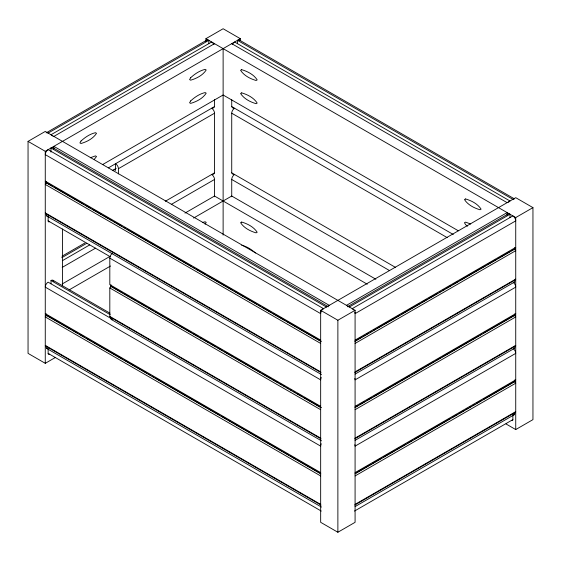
<?xml version="1.0" encoding="UTF-8"?>
<svg xmlns="http://www.w3.org/2000/svg" width="561" height="561" viewBox="0 0 561 561"><rect width="100%" height="100%" fill="white"/><g stroke="black" fill="none" stroke-linecap="round" stroke-linejoin="round"><path stroke-width="0.84" d="M205.088 224.253L206.203 222.366L205.088 221.763L202.809 222.401M112.382 319.553A2.798 1.613 -60 0 1 110.868 317.533L109.809 316.397L109.809 287.954L111.246 286.299L122.621 292.863M354.79 372.574L514.682 280.262L515.734 279.126L355.085 371.88M354.79 438.828L514.682 346.516L515.734 345.38L355.085 438.134M513.455 414.867A2.798 1.613 60 0 0 514.682 412.77L515.734 411.634L355.085 504.381M94.213 159.436L96.541 156.484L95.426 155.888L90.307 157.767M54.992 357.701L45.266 363.318L28.05 353.374L28.05 141.372L45.266 131.435L355.085 310.31L355.085 522.312L337.876 532.256L320.661 522.312L320.661 310.31L515.734 197.682L532.95 207.626L532.95 419.628L515.734 429.565L506.008 423.948M205.915 41.311L205.915 38.688L223.124 28.744L240.339 38.688L240.339 40.434M46.1 132.894L206.75 40.14M208.783 43.653L208.783 40.343L48.134 133.09A4.06 2.342 60 0 0 47.39 132.775M53.87 136.407L214.519 43.653M28.05 141.372L45.266 151.309L240.339 38.688M102.635 164.562L223.124 94.998L458.316 230.781M108.427 167.844L214.519 106.59L214.519 99.676M112.382 170.53L116.169 168.342M118.413 173.889L118.413 168.7L214.519 113.217A4.06 2.342 60 0 0 211.651 108.252A7.209 4.158 60 0 0 214.519 106.59M62.019 256.209L84.753 243.081M61.773 257.716L86.78 243.285M62.369 260.69L89.648 244.94M165.334 201.245L214.519 172.844L214.519 113.217M62.201 267.408L95.545 248.158M171.322 204.407L214.519 179.471A4.06 2.342 60 0 0 212.023 174.744M62.201 283.971L109.185 256.847M184.969 213.096L214.519 196.034L367.273 284.224M69.227 289.848L110.51 266.019M193.573 218.061L231.728 196.034L375.877 279.252M346.481 305.345L507.13 212.591L507.13 215.214M347.322 306.797L507.971 214.05M509.998 217.563L509.998 214.246L349.349 307A4.06 2.342 60 0 0 348.255 306.615M320.661 310.31L337.876 320.247L355.085 310.31M205.915 38.688L515.734 217.563L532.95 207.626M355.085 340.127L515.734 247.373M355.169 340.906L361.985 336.965M363.507 336.095L365.022 335.219M366.536 334.342L368.808 333.031M370.323 332.154L371.838 331.278M373.353 330.408L375.632 329.09M377.146 328.22L382.448 325.156M383.962 324.279L399.881 315.093M401.396 314.216L420.336 303.284M421.851 302.407L427.159 299.343M428.674 298.466L437.769 293.221M439.284 292.344L440.799 291.468M442.313 290.591L444.585 289.28M446.1 288.403L451.409 285.346M452.923 284.469L458.225 281.405M459.74 280.528L485.51 265.655M487.025 264.778L496.113 259.533M497.635 258.656L499.15 257.78M500.664 256.903L509.76 251.658M511.274 250.781L513.546 249.47M354.917 341.397L514.809 249.077M355.085 343.437L515.734 250.683L514.304 249.028A1.017 0.589 60 0 0 514.998 248.818A1.017 0.589 60 0 0 514.661 247.689M355.071 374.11L514.206 282.239M355.085 406.374L515.734 313.627M355.926 406.718L358.199 405.407M359.713 404.53L365.022 401.473M366.536 400.596L371.838 397.532M373.353 396.655L399.123 381.782M400.638 380.905L409.726 375.66M411.248 374.783L412.763 373.907M414.277 373.03L423.366 367.785M424.887 366.908L433.976 361.656M435.49 360.779L440.799 357.722M442.313 356.845L468.077 341.972M469.592 341.095L478.687 335.843M480.202 334.966L481.717 334.097M483.231 333.22L485.51 331.909M487.025 331.032L492.327 327.968M493.841 327.091L499.15 324.034M500.664 323.157L513.546 315.717M354.917 407.644L514.809 315.331M355.085 409.691L515.734 316.937L514.304 315.282A1.017 0.589 60 0 0 514.998 315.065A1.017 0.589 60 0 0 514.661 313.943M355.071 440.364L514.206 348.486M355.085 472.628L515.734 379.874M355.926 472.972L371.08 464.22M372.595 463.344L381.69 458.099M383.205 457.222L392.3 451.97M393.815 451.093L395.33 450.224M396.844 449.347L399.123 448.036M400.638 447.159L405.94 444.095M407.454 443.218L412.763 440.161M414.277 439.284L450.651 418.282M452.166 417.405L457.467 414.348M458.982 413.471L464.291 410.407M465.805 409.53L468.077 408.219M469.592 407.342L471.107 406.473M472.628 405.596L474.901 404.285M476.415 403.408L481.717 400.344M483.231 399.467L513.546 381.971M354.917 473.898L514.809 381.585M355.085 475.938L515.734 383.191L514.304 381.529A1.017 0.589 60 0 0 515.012 381.221A1.017 0.589 60 0 0 514.486 380.014M354.79 505.082L514.682 412.77M355.071 506.611L514.206 414.74M354.489 511.064L512.866 419.628L512.866 414.656M241.679 245.255C246.882 246.475 251.545 249.477 255.472 253.032M470.693 224.021L465.574 222.135L464.459 222.738L465.574 224.624L467.397 226.223M239.498 40.14L514.135 198.706M237.471 43.653L237.471 40.343L512.866 199.344A4.06 2.342 -60 0 1 514.304 198.959M231.728 43.653L507.13 202.654M231.728 99.676L231.728 106.59L453.267 234.491M234.225 108.49A4.06 2.342 -60 0 0 231.728 113.217L447.194 237.612M231.728 113.217L231.728 172.844L395.603 267.457M234.225 174.744A4.06 2.342 -60 0 0 231.728 179.471L389.537 270.577M114.114 169.527L115.545 170.362L115.545 163.735M329.272 305.345L53.87 146.344L53.87 148.967M53.029 147.795L328.43 306.797M51.002 152.136L51.002 147.999L326.397 307A4.06 2.342 -60 0 1 327.498 306.615M45.266 181.126L320.661 340.127M47.454 183.216L52.769 186.287M54.284 187.157L83.87 204.246M85.391 205.116L90.7 208.187M92.214 209.064L101.324 214.316M102.838 215.193L108.147 218.257M109.668 219.134L111.941 220.452M113.462 221.329L114.977 222.198M116.499 223.075L121.807 226.146M124.079 227.457L125.601 228.334M127.116 229.211L163.531 250.234M165.053 251.111L170.362 254.175M171.876 255.052L177.192 258.116M178.707 258.993L180.986 260.311M182.5 261.188L191.603 266.44M193.124 267.317L194.639 268.193M196.154 269.07L205.263 274.329M206.778 275.199L232.57 290.093M234.091 290.97L243.194 296.229M244.715 297.106L250.024 300.17M251.538 301.047L256.854 304.111M258.369 304.988L260.641 306.299M262.162 307.176L271.265 312.435M272.786 313.311L274.301 314.188M275.816 315.065L284.925 320.317M286.44 321.194L312.232 336.088M313.753 336.965L321.341 341.34M46.191 182.83L320.829 341.39M320.661 343.437L45.266 184.436L46.696 182.781A1.017 0.589 -60 0 1 46.002 182.563A1.017 0.589 -60 0 1 46.339 181.441M320.661 371.88L45.266 212.878L46.318 214.014L320.962 372.574M46.794 215.985L321.439 374.552M48.134 215.908L48.134 220.873L110.342 256.791M112.305 253.418A4.06 2.342 -60 0 0 109.809 258.137L320.661 379.874A4.06 2.342 -60 0 1 321.257 377.518M320.661 406.374L109.809 284.637L109.809 258.137M124.135 293.74L129.444 296.804M130.965 297.681L133.238 298.999M134.759 299.869L136.274 300.745M137.789 301.622L140.068 302.94M141.582 303.81L146.891 306.881M148.406 307.751L153.721 310.822M155.236 311.692L191.638 332.715M193.159 333.592L198.468 336.656M199.982 337.533L202.262 338.844M203.776 339.721L209.085 342.785M210.599 343.662L215.915 346.726M217.43 347.603L222.738 350.667M224.253 351.544L233.355 356.796M234.877 357.673L260.662 372.56M262.176 373.437L271.279 378.696M272.793 379.566L278.109 382.637M279.623 383.507L281.895 384.825M283.417 385.702L284.932 386.578M286.447 387.448L288.726 388.766M290.24 389.643L291.755 390.519M293.277 391.389L295.549 392.707M297.071 393.584L302.379 396.648M303.894 397.525L321.341 407.595M110.734 286.348L320.829 407.644M109.809 287.954L320.661 409.691M53.029 280.297L109.928 313.15M51.002 283.81L51.002 280.5L110.173 314.665M109.809 316.397L320.661 438.134M110.868 317.533L320.962 438.828M111.099 318.515L48.134 282.155A4.06 2.342 -60 0 0 45.266 287.127L320.661 446.128A4.06 2.342 -60 0 1 321.257 443.765M111.344 319.504L321.439 440.799M45.266 313.627L320.661 472.628M47.454 315.717L60.35 323.164M61.871 324.041L67.18 327.112M68.701 327.982L70.974 329.3M72.495 330.177L74.01 331.053M75.525 331.93L77.804 333.241M79.318 334.118L84.634 337.182M86.149 338.059L91.457 341.123M92.979 342L122.564 359.082M124.079 359.959L129.395 363.023M130.909 363.9L140.012 369.159M141.533 370.036L146.842 373.1M148.356 373.977L150.636 375.288M152.15 376.165L153.672 377.041M155.187 377.918L164.289 383.177M165.811 384.054L171.119 387.118M172.641 387.995L202.226 405.077M203.741 405.954L209.057 409.018M210.571 409.895L219.674 415.147M221.195 416.024L226.504 419.095M228.018 419.972L230.298 421.283M231.812 422.16L233.334 423.036M234.849 423.913L240.157 426.977M241.679 427.854L243.951 429.165M245.473 430.042L281.888 451.065M283.403 451.942L288.712 455.013M290.233 455.89L295.542 458.954M297.064 459.831L299.336 461.142M300.857 462.019L309.96 467.278M311.474 468.147L312.996 469.024M314.511 469.901L319.819 472.972M46.191 315.331L320.829 473.898M320.661 475.938L45.266 316.937L46.696 315.282A1.017 0.589 -60 0 1 46.002 315.072A1.017 0.589 -60 0 1 46.339 313.943M320.661 504.381L45.266 345.38L46.318 346.516L320.962 505.082M46.794 348.486L321.439 507.053M48.134 348.409L48.134 353.374L321.257 511.064M515.734 217.563L515.734 429.565M337.876 320.247L337.876 532.256M231.728 179.471L231.728 196.75M223.124 48.625L223.124 235.129M214.519 179.471L214.519 196.75M62.474 228.979L62.474 285.921M45.266 151.309L45.266 363.318M51.002 280.5A4.06 2.342 -60 0 1 53.484 280.724M53.653 281.012A4.06 2.342 -60 0 1 53.772 281.356M49.564 354.208A2.027 1.171 -60 0 1 48.134 353.374M47.271 348.633A2.798 1.613 -60 0 1 46.318 346.516M111.246 286.299A1.017 0.589 -60 0 1 110.531 285.984A1.017 0.589 -60 0 1 111.057 284.778M51.002 147.999A4.06 2.342 -60 0 1 53.772 148.854M49.193 221.861A2.027 1.171 -60 0 1 48.134 220.873M47.271 216.125A2.798 1.613 -60 0 1 46.318 214.014M321.257 311.264A4.06 2.342 -60 0 0 320.661 313.627L45.266 154.626A4.06 2.342 -60 0 1 48.134 149.654L323.529 308.655A4.06 2.342 -60 0 0 322.098 309.924M234.281 174.527A7.209 4.158 -60 0 1 231.728 172.844M508.568 202.269A4.06 2.342 -60 0 1 509.998 200.999L234.603 41.998A4.06 2.342 -60 0 0 232.324 44.607M234.281 108.273A7.209 4.158 -60 0 1 231.728 106.59M237.471 40.343A4.06 2.342 -60 0 1 239.954 40.56M214.519 172.844A7.209 4.158 60 0 1 212.275 174.52M115.924 163.98A4.06 2.342 60 0 1 118.413 168.7M213.923 44.607A4.06 2.342 60 0 0 211.651 41.998L51.002 134.745A4.06 2.342 60 0 1 52.432 136.021M206.013 41.198A4.06 2.342 60 0 1 206.132 40.855M206.294 40.56A4.06 2.342 60 0 1 208.783 40.343M354.868 378.479A4.06 2.342 60 0 1 355.085 379.874L515.734 287.127A4.06 2.342 60 0 0 513.245 282.4M514.682 346.516A2.798 1.613 60 0 1 513.729 348.626M354.868 444.733A4.06 2.342 60 0 1 355.085 446.128L515.734 353.374A4.06 2.342 60 0 0 513.245 348.654M512.866 419.628A2.027 1.171 60 0 1 511.436 420.455M353.654 309.924A4.06 2.342 60 0 0 352.217 308.655L512.866 215.908A4.06 2.342 60 0 1 515.734 220.873L355.085 313.627A4.06 2.342 60 0 0 354.868 312.232M514.682 280.262A2.798 1.613 60 0 1 513.729 282.379M507.228 215.101A4.06 2.342 60 0 1 507.347 214.765M507.516 214.47A4.06 2.342 60 0 1 509.998 214.246M81.029 141.014L79.914 142.901L81.029 143.497C86.941 141.8 93.168 138.588 96.541 133.301L95.426 132.698C89.956 133.981 85.118 137.242 81.029 141.014M190.691 77.698L189.576 79.585L190.691 80.181C196.602 78.484 202.83 75.279 206.203 69.985L205.088 69.389C199.618 70.672 194.779 73.933 190.691 77.698M190.691 100.889L189.576 102.775L190.691 103.371C196.602 101.674 202.83 98.47 206.203 93.175L205.088 92.572C199.618 93.862 194.779 97.116 190.691 100.889M241.679 69.683L240.564 70.286C243.937 75.581 250.164 78.785 256.075 80.482L257.19 79.886C253.817 74.592 247.59 71.387 241.679 69.683M241.679 92.874L240.564 93.477C243.937 98.764 250.164 101.976 256.075 103.673L257.19 103.07C253.817 97.782 247.59 94.571 241.679 92.874M241.679 222.065L240.564 222.661C243.937 227.955 250.164 231.16 256.075 232.864L257.19 232.261C253.817 226.967 247.59 223.762 241.679 222.065M465.574 198.952L464.459 199.548C467.832 204.842 474.059 208.047 479.971 209.744L481.086 209.148C477.713 203.853 471.485 200.649 465.574 198.952"/></g></svg>
